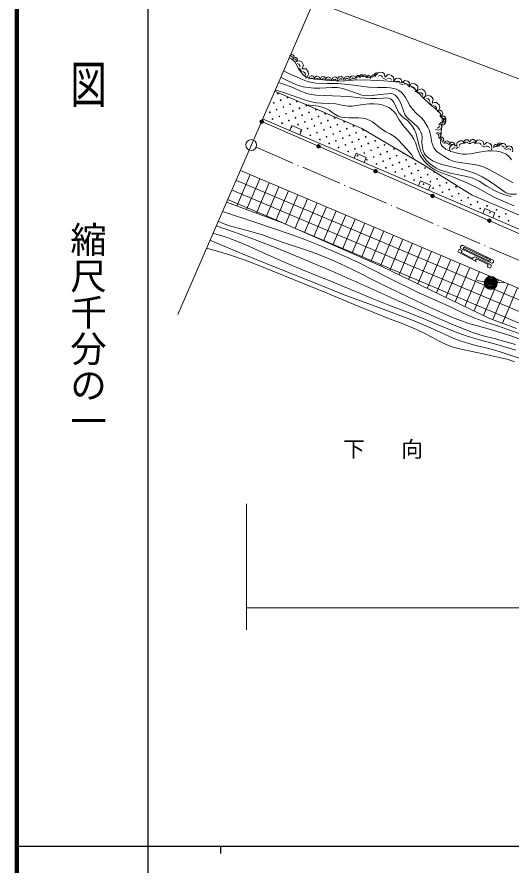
# Model space of a CAD drawing. Units: millimetres, scale not verified. Extents: x 66423 to 706423, y -2990 to 357010.
# Drawn here: x 66423 to 134386, y 179419 to 296158 of the extents above; entities that cross this region are included whole.
import ezdxf
from ezdxf.enums import TextEntityAlignment as Align

# ---------------------------------------------------------------- set-up
doc = ezdxf.new("R2010")
doc.units = ezdxf.units.MM
doc.header["$LTSCALE"] = 1000
doc.linetypes.add('USER1', pattern=[7.000001, 5.508197, -0.688525, 0.114754, -0.688525])
for name, color, linetype, lineweight in [('M-TTL', 2, 'Continuous', 140), ('M-TTL-BAND', 7, 'Continuous', 25), ('S-BGD', 1, 'Continuous', 13), ('S-BGD-HTXT', 6, 'Continuous', 13), ('S-BMK', 5, 'USER1', 13)]:
    doc.layers.add(name, color=color, linetype=linetype, lineweight=lineweight)
doc.styles.add('@ＭＳ ゴシック', font='')
doc.styles.add('ＭＳ ゴシック', font='')
doc.styles.get('@ＭＳ ゴシック').set_extended_font_data('@MS Gothic')
doc.styles.get('ＭＳ ゴシック').set_extended_font_data('MS Gothic')

# ---------------------------------------------------------------- blocks, each defined once
blk = doc.blocks.new('BUHIN4')
at = {"color": 1, "linetype": 'Continuous', "lineweight": 13}
for radius in [249, 220, 191, 161, 132, 97.5, 67.5, 38.8, 7.5]:
    blk.add_circle((0, 0), radius, dxfattribs=at)
blk = doc.blocks.new('BUHIN12')
at = {"color": 1, "linetype": 'Continuous', "lineweight": 13}
for points in [[(-763, 47), (-725, 217), (-623, 391), (-441, 487), (-277, 477), (-149, 442), (-72, 326), (11, 172), (112, 319), (207, 431), (330, 439), (482, 430), (671, 318), (747, 126), (763, -47)], [(-199, 127), (-310, 191), (-451, 200), (-551, 126)], [(158, 9), (55, 23), (-25, 28), (-151, 32)], [(558, 54), (480, 146), (343, 155), (217, 105)]]:
    blk.add_lwpolyline(points, dxfattribs=at)
blk = doc.blocks.new('BUHIN13')
at = {"color": 1, "linetype": 'Continuous', "lineweight": 13}
for points in [[(-848, -47), (-828, 145), (-738, 350), (-549, 480), (-367, 490), (-222, 468), (-121, 350), (-11, 191), (82, 366), (172, 503), (307, 527), (476, 537), (698, 438), (807, 236), (848, 47)], [(-236, 114), (-367, 171), (-523, 162), (-624, 67)], [(173, 31), (58, 33), (-31, 28), (-171, 16)], [(609, 132), (510, 224), (358, 215), (226, 144)]]:
    blk.add_lwpolyline(points, dxfattribs=at)
blk = doc.blocks.new('BUHIN26')
at = {"color": 1, "linetype": 'Continuous', "lineweight": 13}
for points in [[(-904, -19), (-877, 185), (-773, 400), (-567, 531), (-373, 535), (-219, 506), (-116, 377), (-4, 203), (100, 386), (202, 529), (346, 550), (527, 554), (760, 441), (868, 222), (904, 19)], [(-247, 131), (-384, 196), (-551, 192), (-662, 95)], [(185, 26), (63, 33), (-32, 31), (-181, 23)], [(653, 118), (552, 220), (389, 216), (246, 145)]]:
    blk.add_lwpolyline(points, dxfattribs=at)
blk = doc.blocks.new('BUHIN98')
at = {"color": 5, "linetype": 'Continuous', "lineweight": 13}
for radius in [746, 22.5]:
    blk.add_circle((0, 0), radius, dxfattribs=at)
blk = doc.blocks.new('BUHIN101')
at = {"color": 1, "linetype": 'Continuous', "lineweight": 13}
for radius in [896, 792, 688, 580, 477, 351, 243, 140, 27]:
    blk.add_circle((0, 0), radius, dxfattribs=at)
blk = doc.blocks.new('BUHIN171')
at = {"color": 1, "linetype": 'Continuous', "lineweight": 13}
blk.add_lwpolyline([(689, -297), (986, 392), (-392, 986), (-689, 297)], dxfattribs=at)

msp = doc.modelspace()

# ---------------------------------------------------------------- linework, layer by layer
at = {"layer": 'M-TTL'}
msp.add_line((66423, 357010), (66423, -2990), dxfattribs=at)
at = {"layer": 'M-TTL-BAND'}
for p, q in [((84423, 347010), (84423, -2990)), ((66423, 182010), (605423, 182010)), ((94423, 182010), (94423, 181010))]:
    msp.add_line(p, q, dxfattribs=at)
at = {"layer": 'S-BGD'}
for p, q in [((101865, 285954), (113841, 280805)), ((135610, 266894), (100221, 282143)), ((113841, 280805), (122339, 275799)), ((122339, 275799), (129033, 271608)), ((96669, 270126), (98500, 274453)), ((97186, 275009), (148431, 253321)), ((96613, 273656), (147859, 251969)), ((98010, 269634), (99814, 273897)), ((99351, 269142), (101128, 273341)), ((96041, 272303), (147286, 250616)), ((100692, 268650), (102442, 272785)), ((102033, 268158), (103756, 272229)), ((95386, 271020), (102892, 267843)), ((103364, 267641), (105070, 271673)), ((104670, 267066), (106384, 271117)), ((129033, 271608), (136366, 268524)), ((102970, 267814), (95227, 270655)), ((105976, 266492), (107698, 270560)), ((107282, 265917), (109012, 270004)), ((108588, 265342), (110326, 269448)), ((109894, 264768), (111640, 268892)), ((102970, 267814), (116528, 261849)), ((111200, 264193), (112954, 268336)), ((112507, 263618), (114268, 267780)), ((105277, 266799), (146767, 249240)), ((113813, 263044), (115582, 267224)), ((115119, 262469), (116896, 266668)), ((116425, 261894), (118210, 266112)), ((117713, 261278), (119524, 265556)), ((119000, 260658), (120838, 264999)), ((120287, 260038), (122152, 264443)), ((121574, 259418), (123466, 263887)), ((127080, 263812), (127253, 264172)), ((127253, 264172), (127659, 263978)), ((127544, 263738), (127659, 263978)), ((131621, 262296), (127565, 264244)), ((127782, 264695), (131838, 262747)), ((131416, 262561), (127901, 264250)), ((131503, 262741), (127987, 264430)), ((122861, 258798), (124780, 263331)), ((124148, 258178), (126094, 262775)), ((129570, 262505), (127080, 263812)), ((129094, 262924), (127547, 263736)), ((131490, 262137), (129507, 263090)), ((131154, 262132), (129712, 262825)), ((130794, 263248), (131658, 262833)), ((116528, 261849), (131338, 254715)), ((125435, 257558), (127408, 262219)), ((126722, 256938), (128722, 261663)), ((131489, 261583), (131083, 261778)), ((128009, 256319), (130036, 261107)), ((129296, 255699), (131350, 260551)), ((130709, 259696), (129724, 259865)), ((130583, 255079), (132664, 259995)), ((131891, 254507), (133978, 259439)), ((132496, 259566), (133495, 259593)), ((133227, 254005), (135292, 258882)), ((131338, 254715), (135152, 253281))]:
    msp.add_line(p, q, dxfattribs=at)
for points in [[(103923, 290816), (104033, 290912), (104189, 290977), (104360, 290951), (104465, 290862), (104534, 290774), (104528, 290657), (104506, 290512), (104647, 290560), (104768, 290589), (104855, 290532), (104952, 290449), (105023, 290280), (104978, 290112), (104902, 289988)], [(104342, 290587), (104300, 290686), (104209, 290763), (104105, 290763)], [(103842, 290511), (104124, 290394), (104387, 290218), (104641, 289958), (104846, 289661), (105168, 289047), (105553, 288449), (105800, 288186), (106087, 287969), (106414, 287808), (106780, 287697), (108915, 287471), (110974, 287312), (112603, 287441), (114243, 287510), (116895, 287343), (119557, 287114), (120009, 286971), (120435, 286772), (120820, 286513), (121179, 286199), (122219, 285110), (123300, 284065), (123961, 283541), (124564, 282985), (124730, 282740), (124841, 282466), (124908, 282096), (124915, 281697), (124769, 280281), (124683, 278835), (124764, 278596), (124901, 278387), (125132, 278166), (125426, 277975), (126037, 277698), (126669, 277479), (127218, 277340), (127771, 277263), (128275, 277255), (128790, 277308), (129992, 277548), (131215, 277730), (131811, 277728), (132417, 277665), (132912, 277573), (133386, 277423), (133711, 277264), (133996, 277058), (134244, 276791), (134452, 276475)], [(104523, 290329), (104461, 290390), (104410, 290434), (104327, 290500)], [(104815, 290158), (104809, 290260), (104721, 290334), (104611, 290364)], [(104650, 289951), (104926, 290077), (105275, 290116), (105600, 289964), (105758, 289725), (105844, 289510), (105763, 289281), (105635, 289005), (105945, 289018), (106202, 289004), (106342, 288841), (106489, 288619), (106531, 288240), (106344, 287932), (106119, 287728)], [(105353, 289250), (105326, 289471), (105190, 289677), (104982, 289739)], [(134678, 273303), (133050, 274260), (131396, 275162), (130710, 275461), (130003, 275703), (129316, 275859), (128607, 275957), (127692, 276059), (126786, 276220), (126330, 276360), (125891, 276559), (125040, 277050), (124222, 277591), (123983, 277839), (123782, 278137), (123613, 278504), (123501, 278891), (123370, 279723), (123181, 280534), (122963, 281006), (122684, 281461), (122373, 281912), (122011, 282332), (121391, 282865), (120810, 283444), (120450, 283984), (120138, 284560), (119861, 285060), (119536, 285524), (119264, 285804), (118950, 286041), (118623, 286213), (118267, 286331), (117766, 286408), (117239, 286428), (116020, 286429), (114820, 286491), (112739, 286774), (110641, 286998), (109103, 286996), (107553, 287055), (106962, 287144), (106383, 287292), (105453, 287636), (104546, 288035), (103805, 288380), (103070, 288734)], [(105563, 288630), (105475, 288787), (105398, 288904), (105271, 289084)], [(106045, 288118), (106092, 288325), (105960, 288525), (105759, 288648)], [(115291, 287784), (115246, 287882), (115231, 288007), (115285, 288123), (115370, 288180), (115447, 288211), (115529, 288182), (115627, 288137), (115622, 288247), (115627, 288339), (115685, 288389), (115764, 288442), (115899, 288458), (116009, 288391), (116082, 288311)], [(115750, 287974), (115878, 288241), (116116, 288488), (116455, 288575), (116722, 288494), (116920, 288387), (117002, 288165), (117078, 287877), (117302, 288081), (117504, 288230), (117710, 288195), (117959, 288120), (118227, 287862), (118277, 287514), (118236, 287221)], [(102699, 287877), (103575, 287403), (104480, 286982), (105130, 286740), (105807, 286554), (106512, 286427), (107240, 286358), (108097, 286347), (108966, 286395), (109750, 286443), (110533, 286430), (111031, 286359), (111532, 286227), (112700, 285788), (113871, 285411), (114391, 285337), (114922, 285323), (116406, 285496), (117939, 285611), (118192, 285536), (118431, 285401), (118672, 285183), (118887, 284904), (119123, 284484), (119307, 284032), (119532, 283352), (119801, 282729), (120017, 282415), (120288, 282125), (120940, 281588), (121564, 280994), (121802, 280673), (121990, 280317), (122097, 279978), (122145, 279623), (122137, 278884), (122191, 278129), (122290, 277759), (122445, 277415), (122642, 277121), (122895, 276854), (123264, 276568), (123672, 276328), (124259, 276061), (124868, 275852), (126788, 275402), (128715, 274888), (129574, 274553), (130419, 274159), (131209, 273711), (131977, 273206), (132795, 272575), (133632, 272004), (133956, 271867), (134309, 271784), (135121, 271772)], [(113118, 287765), (113114, 287879), (113150, 288005), (113250, 288095), (113355, 288116), (113442, 288114), (113509, 288054), (113586, 287970), (113626, 288079), (113668, 288166), (113744, 288190), (113842, 288209), (113979, 288170), (114059, 288060), (114097, 287954)], [(113461, 287907), (113381, 287930), (113290, 287913), (113239, 287849)], [(113705, 287891), (113638, 287883), (113587, 287873), (113507, 287855)], [(113952, 287984), (113887, 288030), (113799, 288013), (113727, 287961)], [(113973, 287920), (114017, 288039), (114109, 288153), (114251, 288204), (114368, 288180), (114457, 288141), (114501, 288050), (114544, 287930), (114633, 288025), (114713, 288097), (114803, 288090), (114912, 288067), (115036, 287967), (115072, 287820), (115065, 287694)], [(114388, 287919), (114315, 287977), (114214, 287998), (114134, 287955)], [(114634, 287797), (114561, 287818), (114504, 287830), (114413, 287846)], [(114928, 287788), (114881, 287863), (114783, 287883), (114687, 287860)], [(115540, 288036), (115461, 288026), (115388, 287977), (115366, 287903)], [(115761, 288112), (115705, 288080), (115664, 288052), (115600, 288007)], [(115943, 288284), (115869, 288301), (115798, 288253), (115755, 288182)], [(116714, 287886), (116556, 288036), (116326, 288105), (116131, 288022)], [(117257, 287552), (117093, 287615), (116963, 287654), (116756, 287710)], [(117938, 287468), (117844, 287652), (117620, 287720), (117393, 287687)], [(118223, 287225), (118342, 287458), (118557, 287672), (118859, 287743), (119094, 287666), (119267, 287567), (119335, 287369), (119396, 287113), (119599, 287289), (119780, 287417), (119962, 287381), (120180, 287310), (120413, 287077), (120450, 286768), (120408, 286509)], [(119075, 287128), (118937, 287263), (118735, 287330), (118561, 287260)], [(101939, 286126), (103494, 285623), (105042, 285058), (105987, 284733), (106951, 284466), (107609, 284339), (108284, 284271), (109297, 284268), (110302, 284205), (111129, 284009), (111959, 283875), (112553, 283895), (113162, 283977), (114021, 284115), (114885, 284193), (115519, 284200), (116155, 284146), (116651, 284048), (117139, 283889), (117565, 283685), (117962, 283428), (118272, 283159), (118544, 282843), (119010, 282015), (119529, 281217), (120163, 280522), (120755, 279783), (121027, 279353), (121249, 278887), (121536, 277975), (121879, 277085), (122149, 276666), (122470, 276280), (122899, 275856), (123375, 275472), (123903, 275126), (124469, 274827), (126461, 274084), (128442, 273279), (129921, 272533), (131375, 271734), (132328, 271232), (133318, 270779), (134824, 270181)], [(102377, 287135), (103377, 286818), (104358, 286443), (105323, 285995), (106302, 285607), (106902, 285472), (107516, 285396), (109814, 285322), (112092, 285189), (113589, 285027), (115067, 284927), (115899, 284927), (116781, 284988), (117185, 285004), (117570, 284959), (117791, 284878), (117993, 284736), (118217, 284466), (118397, 284154), (118686, 283510), (119019, 282914), (119334, 282563), (119699, 282248), (120126, 281890), (120509, 281490), (120819, 281070), (121085, 280609), (121319, 280064), (121496, 279502), (121715, 278571), (121995, 277644), (122214, 277183), (122485, 276752), (122805, 276357), (123177, 275993), (123616, 275655), (124101, 275359), (124678, 275084), (125277, 274865), (126204, 274615), (127141, 274425), (128096, 274243), (129033, 274003), (129536, 273800), (130025, 273538), (131046, 272887), (132105, 272283), (132811, 271958), (133545, 271688), (134427, 271422)], [(119549, 286821), (119405, 286880), (119290, 286918), (119108, 286972)], [(120149, 286733), (120070, 286898), (119873, 286963), (119672, 286938)], [(120247, 286591), (120464, 286813), (120783, 286979), (121149, 286953), (121388, 286783), (121550, 286610), (121557, 286361), (121536, 286050), (121828, 286177), (122078, 286258), (122272, 286154), (122494, 285996), (122675, 285650), (122609, 285286), (122469, 285009)], [(121177, 286180), (121070, 286382), (120864, 286528), (120642, 286511)], [(121606, 285665), (121464, 285783), (121347, 285866), (121160, 285991)], [(122255, 285354), (122224, 285569), (122024, 285711), (121786, 285754)], [(122381, 285086), (122639, 285263), (122986, 285364), (123342, 285267), (123545, 285052), (123670, 284849), (123629, 284603), (123547, 284299), (123860, 284368), (124123, 284399), (124294, 284258), (124482, 284059), (124592, 283682), (124456, 283336), (124264, 283089)], [(123218, 284498), (123152, 284719), (122978, 284903), (122755, 284929)], [(106313, 284042), (107097, 283989), (107882, 283876), (108410, 283747), (108926, 283559), (109350, 283338), (109751, 283059), (110163, 282760), (110611, 282509), (110999, 282375), (111415, 282297), (112124, 282264), (112842, 282290), (113391, 282292), (113951, 282233), (114411, 282121), (114850, 281950), (115313, 281699), (115755, 281389), (116435, 280840), (117142, 280346), (117797, 280022), (118424, 279644), (118929, 279184), (119407, 278666), (120067, 277960), (120677, 277216), (120890, 276885), (121083, 276539)], [(123541, 283906), (123424, 284051), (123325, 284155), (123164, 284315)], [(124120, 283472), (124131, 283690), (123962, 283870), (123736, 283959)], [(124215, 283230), (124413, 283303), (124658, 283312), (124875, 283189), (124972, 283015), (125021, 282862), (124953, 282707), (124849, 282522), (125065, 282515), (125243, 282492), (125331, 282371), (125422, 282209), (125432, 281944), (125285, 281740), (125119, 281610)], [(124666, 282706), (124659, 282862), (124576, 283012), (124434, 283065)], [(124780, 282265), (124727, 282379), (124679, 282464), (124601, 282596)], [(100094, 281747), (141147, 263885), (158907, 256269), (166314, 254510), (172868, 253285), (179796, 252272), (184645, 251686), (196819, 251526)], [(125153, 282232), (125302, 282074), (125409, 281846), (125380, 281591), (125255, 281429), (125129, 281322), (124955, 281323), (124739, 281347), (124819, 281140), (124869, 280963), (124790, 280830), (124674, 280680), (124427, 280564), (124175, 280620), (123985, 280725)], [(124468, 281309), (124555, 281405), (124616, 281484), (124708, 281611)], [(124840, 281594), (124984, 281663), (125092, 281803), (125086, 281958)], [(125088, 281885), (125131, 282026), (125050, 282172), (124917, 282267)], [(124076, 280126), (124226, 280198), (124417, 280223), (124597, 280143), (124686, 280013), (124735, 279896), (124693, 279770), (124626, 279617), (124796, 279627), (124937, 279622), (125015, 279534), (125098, 279413), (125125, 279206), (125025, 279035), (124904, 278921)], [(124232, 280865), (124383, 280881), (124488, 281016), (124525, 281181)], [(124468, 279748), (124451, 279870), (124375, 279981), (124260, 280013)], [(124590, 279410), (124540, 279496), (124496, 279559), (124425, 279656)], [(124860, 279134), (124883, 279248), (124809, 279356), (124697, 279422)], [(125153, 278728), (125221, 278887), (125353, 279037), (125549, 279097), (125707, 279056), (125825, 278998), (125878, 278871), (125930, 278705), (126056, 278830), (126169, 278922), (126291, 278906), (126437, 278869), (126600, 278725), (126639, 278524), (126622, 278352)], [(126047, 277590), (125955, 277839), (125945, 278145), (126100, 278418), (126318, 278539), (126511, 278600), (126705, 278514), (126937, 278384), (126946, 278655), (126975, 278878), (127127, 278988), (127330, 279101), (127663, 279113), (127918, 278929), (128081, 278720)], [(129394, 278718), (129528, 278962), (129763, 279182), (130085, 279248), (130332, 279159), (130513, 279048), (130579, 278836), (130636, 278562), (130857, 278742), (131053, 278872), (131246, 278829), (131475, 278746), (131714, 278491), (131745, 278162), (131692, 277889)], [(125717, 278701), (125621, 278785), (125485, 278819), (125374, 278766)], [(126043, 278520), (125945, 278553), (125868, 278572), (125746, 278600)], [(126442, 278488), (126382, 278593), (126250, 278627), (126119, 278602)], [(126705, 278155), (126510, 278147), (126322, 278042), (126254, 277865)], [(127258, 278296), (127115, 278230), (127009, 278171), (126844, 278073)], [(127736, 278682), (127560, 278736), (127376, 278635), (127256, 278468)], [(130295, 278588), (130154, 278736), (129941, 278813), (129754, 278744)], [(130789, 278247), (130638, 278315), (130517, 278358), (130326, 278421)], [(131424, 278135), (131345, 278313), (131138, 278387), (130923, 278368)], [(132031, 278137), (131999, 278264), (132009, 278415), (132099, 278541), (132212, 278589), (132310, 278609), (132400, 278557), (132508, 278482), (132526, 278614), (132551, 278722), (132631, 278769), (132737, 278814), (132901, 278803), (133017, 278700), (133086, 278589)], [(132382, 278381), (132286, 278387), (132189, 278345), (132146, 278261)], [(132661, 278423), (132588, 278397), (132532, 278374), (132446, 278334)], [(132915, 278588), (132831, 278623), (132736, 278583), (132669, 278507)], [(132724, 278352), (132841, 278546), (133041, 278718), (133306, 278760), (133504, 278680), (133648, 278583), (133695, 278408), (133732, 278183), (133918, 278322), (134083, 278422), (134238, 278380), (134422, 278305), (134609, 278089), (134623, 277819), (134570, 277598)], [(133454, 278215), (133344, 278341), (133174, 278411), (133019, 278361)], [(133846, 277921), (133725, 277981), (133628, 278021), (133474, 278078)], [(134360, 277808), (134301, 277956), (134135, 278024), (133959, 278015)], [(94679, 269390), (99401, 267800), (104141, 266224), (106001, 265527), (107842, 264774), (110643, 263597), (113415, 262368), (117548, 260238), (121702, 258166), (123994, 257184), (126265, 256145), (127812, 255392), (129389, 254692), (130936, 254130), (132516, 253622), (137215, 251970)], [(93820, 267411), (96352, 266555), (98877, 265638), (102095, 264377), (105301, 263058), (109855, 261104), (114396, 259090), (118882, 257073), (123390, 255111), (126229, 253893), (129083, 252733), (130552, 252287), (132050, 251896), (135015, 251070)], [(94106, 268069), (95038, 267656), (95998, 267296), (98098, 266761), (100181, 266167), (103057, 265128), (105959, 264142), (107683, 263538), (109385, 262878), (110934, 262181), (112467, 261425), (116305, 259498), (120181, 257619), (123247, 256181), (126337, 254799), (127448, 254354), (128581, 253967), (131418, 253160), (134236, 252296), (136662, 251451)], [(93385, 266409), (94919, 265925), (96432, 265385), (98324, 264597), (100203, 263748), (102977, 262505), (105773, 261318), (109383, 259876), (112969, 258379), (115263, 257417), (117588, 256508), (120127, 255540), (122644, 254515), (124670, 253630), (126725, 252798), (128225, 252284), (129746, 251826), (132417, 251090), (135068, 250297)], [(92957, 265420), (97561, 263501), (102191, 261622), (106820, 259770), (111455, 257898), (116084, 256206), (120701, 254454), (122876, 253539), (125031, 252567), (126210, 252040), (127409, 251571), (128560, 251212), (129741, 250907), (131337, 250521), (132915, 250077), (136490, 248850)], [(92480, 264321), (94138, 263876), (95780, 263373), (97808, 262658), (99825, 261884), (104457, 260036), (109076, 258136), (113349, 256342), (117656, 254600), (119530, 253902), (121380, 253148), (122456, 252641), (123507, 252079), (124509, 251533), (125534, 251044), (126289, 250762), (127076, 250534), (130540, 249802), (133991, 249011), (134848, 248689)]]:
    msp.add_lwpolyline(points, dxfattribs=at)
for centre in [(102330, 285629), (103629, 285069), (101771, 284330), (102700, 284700), (103070, 283770), (103999, 284140), (104928, 284510), (106227, 283950), (101211, 283031), (102140, 283401), (102510, 282472), (103439, 282841), (104368, 283211), (105297, 283580), (105667, 282651), (106596, 283021), (107525, 283390), (107895, 282461), (108824, 282831), (101581, 282102), (102879, 281542), (103809, 281912), (104738, 282282), (105107, 281352), (106037, 281722), (106966, 282091), (108265, 281532), (109194, 281901), (110123, 282271), (110493, 281342), (111422, 281711), (104178, 280983), (105477, 280423), (106406, 280793), (107335, 281162), (107705, 280233), (108634, 280603), (109563, 280972), (110862, 280412), (111791, 280782), (112720, 281152), (113090, 280222), (114019, 280592), (106776, 279863), (108074, 279304), (109004, 279673), (109933, 280043), (110302, 279114), (111232, 279483), (112161, 279853), (113460, 279293), (114389, 279663), (115688, 279103), (109373, 278744), (110672, 278184), (111601, 278554), (112530, 278924), (112900, 277994), (113829, 278364), (114758, 278733), (115128, 277804), (116057, 278174), (116986, 278543), (118285, 277984), (111971, 277625), (113269, 277065), (114199, 277435), (115497, 276875), (116427, 277245), (117356, 277614), (117725, 276685), (118655, 277054), (114568, 276506), (115867, 275946), (116796, 276315), (118095, 275756), (119024, 276125), (119953, 276495), (120323, 275566), (121252, 275935), (117166, 275386), (118465, 274827), (119394, 275196), (120692, 274636), (121622, 275006), (122551, 275376), (122920, 274446), (119763, 274267), (121062, 273707), (121991, 274077), (122361, 273148), (123290, 273517), (124219, 273887), (125518, 273327), (123660, 272588), (124589, 272957), (124958, 272028), (125888, 272398), (126817, 272767), (126257, 271469), (127186, 271838), (127556, 270909), (128485, 271278), (128855, 270349), (129784, 270719), (130153, 269790), (131083, 270159), (131452, 269230), (132381, 269599), (132751, 268670), (133680, 269040), (134050, 268111)]:
    msp.add_circle(centre, 49.8, dxfattribs=at)
for centre, radius, start, end in [((119584, 277424), 49.8, 151.43108, 327.56943), ((123850, 274816), 49.8, 108.17521, 7.72452), ((128115, 272208), 49.8, 173.18673, 302.713), ((127673, 264470), 250, 64.34198, 244.34198), ((127944, 264340), 100, 64.34198, 244.34198), ((129376, 262820), 300, 64.08826, 159.73627), ((129805, 262691), 300, 167.7207, 218.2453), ((129647, 262690), 150, 64.34198, 154.34198), ((131459, 262651), 100, 244.34198, 64.34198), ((131730, 262521), 250, 244.34198, 64.34198), ((130946, 262044), 300, 297.2738, 333.22845), ((131091, 261996), 150, 324.74207, 65.14435), ((131389, 261812), 250, 293.51288, 336.98969), ((131361, 261866), 300, 329.56146, 64.54132)]:
    msp.add_arc(centre, radius, start, end, dxfattribs=at)
at = {"layer": 'S-BGD-HTXT'}
for p, q in [((88533, 255224), (108022, 300148)), ((107229, 298321), (159126, 278693)), ((97975, 229126), (97975, 211798)), ((97975, 214819), (290369, 214819))]:
    msp.add_line(p, q, dxfattribs=at)
at = {"layer": 'S-BMK'}
msp.add_line((99331, 278229), (145386, 258394), dxfattribs=at)

# ---------------------------------------------------------------- block references
at = {"layer": 'S-BGD'}
for name, p in [('BUHIN12', (107354, 287554)), ('BUHIN12', (108880, 287460)), ('BUHIN13', (110547, 287409)), ('BUHIN13', (112242, 287503)), ('BUHIN4', (100094, 281747)), ('BUHIN171', (104645, 280237)), ('BUHIN26', (128705, 278721)), ('BUHIN4', (107921, 278342)), ('BUHIN171', (113492, 276425)), ('BUHIN4', (115749, 274936)), ('BUHIN171', (122339, 272612)), ('BUHIN4', (123576, 271530)), ('BUHIN171', (131186, 268800)), ('BUHIN4', (131404, 268124)), ('BUHIN101', (131596, 259543))]:
    msp.add_blockref(name, p, dxfattribs=at)
at = {"layer": 'S-BMK'}
msp.add_blockref('BUHIN98', (98642, 278526), dxfattribs=at)

# ---------------------------------------------------------------- texts
at = {"layer": 'M-TTL-BAND', "style": '@ＭＳ ゴシック', "width": 1.4}
msp.add_text('平  面  図', height=3666, rotation=270, dxfattribs=at).set_placement((76200, 283485), align=Align.MIDDLE_RIGHT)
at = {"layer": 'M-TTL-BAND', "style": '@ＭＳ ゴシック'}
msp.add_text('縮尺千分の一', height=3666, rotation=270, dxfattribs=at).set_placement((76200, 238041), align=Align.MIDDLE_RIGHT)
at = {"layer": 'S-BGD', "insert": (111273, 235333), "char_height": 2199, "attachment_point": 7, "style": 'ＭＳ ゴシック'}
msp.add_mtext('\\T2.67;下向', dxfattribs=at)

doc.saveas('drawing.dxf')
